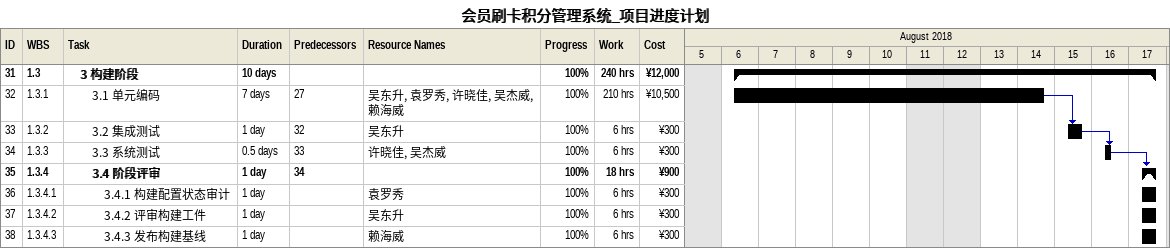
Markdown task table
会员刷卡积分管理系统_项目进度计划

| ID | WBS | Task | Duration | Start | Finish | Predecessors | Resources | % complete | Work (h) | Cost (¥) |
|---|---|---|---|---|---|---|---|---|---|---|
| 31 | 1.3 | **3 构建阶段** | 10d | 2018-08-06 | 2018-08-17 |  |  | 100 | 240 | 12000 |
| 32 | 1.3.1 | 3.1 单元编码 | 7d | 2018-08-06 | 2018-08-14 | 27 | 吴东升, 袁罗秀, 许晓佳, 吴杰威, 赖海威 | 100 | 210 | 10500 |
| 33 | 1.3.2 | 3.2 集成测试 | 1d | 2018-08-15 | 2018-08-15 | 32 | 吴东升 | 100 | 6 | 300 |
| 34 | 1.3.3 | 3.3 系统测试 | 0.5d | 2018-08-16 | 2018-08-16 | 33 | 许晓佳, 吴杰威 | 100 | 6 | 300 |
| 35 | 1.3.4 | **3.4 阶段评审** | 1d | 2018-08-17 | 2018-08-17 | 34 |  | 100 | 18 | 900 |
| 36 | 1.3.4.1 | 3.4.1 构建配置状态审计 | 1d | 2018-08-17 | 2018-08-17 |  | 袁罗秀 | 100 | 6 | 300 |
| 37 | 1.3.4.2 | 3.4.2 评审构建工件 | 1d | 2018-08-17 | 2018-08-17 |  | 吴东升 | 100 | 6 | 300 |
| 38 | 1.3.4.3 | 3.4.3 发布构建基线 | 1d | 2018-08-17 | 2018-08-17 |  | 赖海威 | 100 | 6 | 300 |
